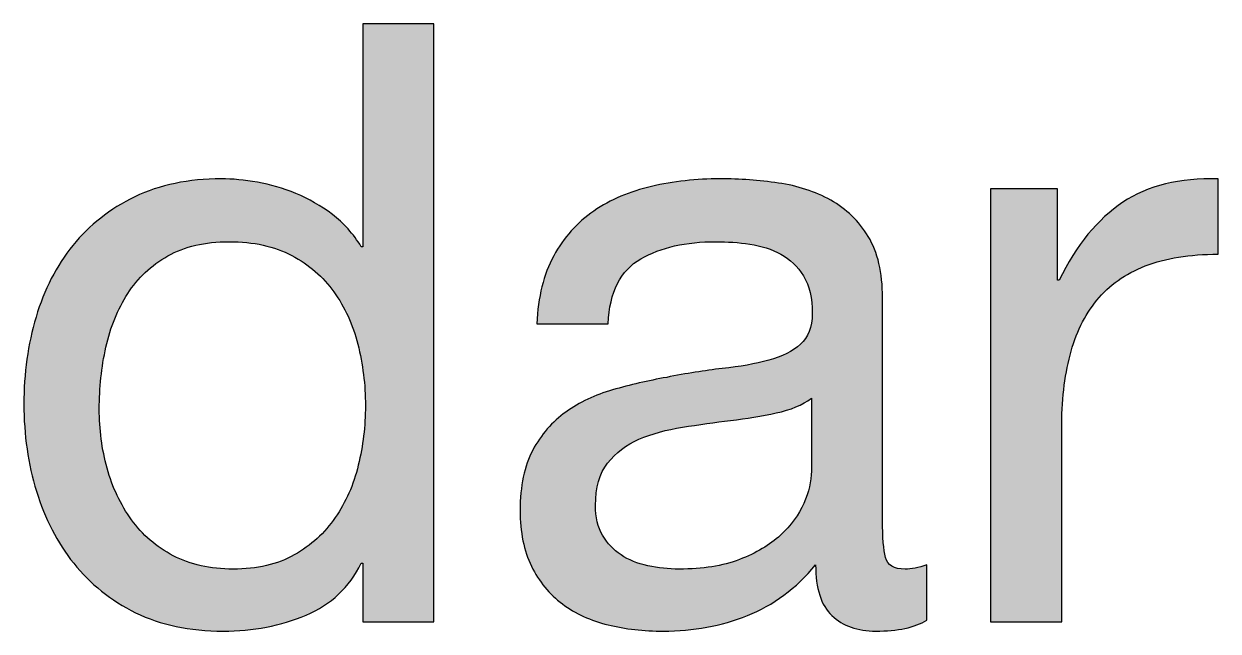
# Paper-space layout 'A1mask' of a CAD drawing. Extents: x 20 to 830, y 20 to 585.
# Drawn here: x 664.41 to 670.29, y 84.5 to 87.48 of the extents above; entities that cross this region are included whole.
import ezdxf
from ezdxf.enums import TextEntityAlignment as Align

# ---------------------------------------------------------------- set-up
doc = ezdxf.new("R2010")
doc.units = 0
doc.layers.get('0').update_dxf_attribs({"linetype": 'CONTINUOUS'})
doc.layers.get('Defpoints').update_dxf_attribs({"linetype": 'CONTINUOUS'})
doc.layers.add('JPP_Mask', color=7, linetype='CONTINUOUS')
doc.styles.add('JPP', font='arial.ttf')

# ---------------------------------------------------------------- blocks, each defined once
blk = doc.blocks.new('A1mask')
at = {"true_color": 0x004a91}
h = blk.add_hatch(color=154, dxfattribs=at)
edge = h.paths.add_edge_path()
edge.add_spline(control_points=[(651.4279, 71.2864), (651.4279, 71.7389), (651.4279, 72.1554), (651.4279, 72.3565)], knot_values=[19.124987, 19.124987, 19.124987, 19.124987, 19.437481, 19.437481, 19.437481, 19.437481], degree=3, periodic=0)
edge.add_spline(control_points=[(651.4279, 72.3565), (651.4279, 72.3816), (651.4279, 72.4034), (651.4279, 72.4214)], knot_values=[19.085926, 19.085926, 19.085926, 19.085926, 19.124987, 19.124987, 19.124987, 19.124987], degree=3, periodic=0)
edge.add_spline(control_points=[(651.4279, 72.4214), (651.4279, 72.4395), (651.4279, 72.4538), (651.4279, 72.4641)], knot_values=[19.046864, 19.046864, 19.046864, 19.046864, 19.085926, 19.085926, 19.085926, 19.085926], degree=3, periodic=0)
edge.add_spline(control_points=[(651.4279, 72.4828), (651.4279, 72.4828), (651.4279, 72.4828), (651.4279, 72.4828), (651.4279, 72.4828), (651.4279, 72.4828), (651.4279, 72.4828)], knot_values=[18.999258, 18.999258, 18.999258, 18.999258, 18.999583, 18.999583, 18.999583, 19.000326, 19.000326, 19.000326, 19.000326], degree=3, periodic=0)
edge.add_spline(control_points=[(651.4269, 72.4828), (651.4252, 72.4828), (651.4216, 72.4828), (651.4162, 72.4828)], knot_values=[18.890617, 18.890617, 18.890617, 18.890617, 18.968741, 18.968741, 18.968741, 18.968741], degree=3, periodic=0)
edge.add_spline(control_points=[(651.4162, 72.4828), (651.4109, 72.4828), (651.4039, 72.4828), (651.3956, 72.4828)], knot_values=[18.812494, 18.812494, 18.812494, 18.812494, 18.890617, 18.890617, 18.890617, 18.890617], degree=3, periodic=0)
edge.add_spline(control_points=[(651.3956, 72.4828), (651.3789, 72.4828), (651.3569, 72.4828), (651.3322, 72.4828)], knot_values=[18.656247, 18.656247, 18.656247, 18.656247, 18.812494, 18.812494, 18.812494, 18.812494], degree=3, periodic=0)
edge.add_spline(control_points=[(651.3322, 72.4828), (651.3075, 72.4828), (651.2801, 72.4828), (651.2528, 72.4828)], knot_values=[18.5, 18.5, 18.5, 18.5, 18.656247, 18.656247, 18.656247, 18.656247], degree=3, periodic=0)
edge.add_spline(control_points=[(651.2528, 72.4828), (651.2254, 72.4828), (651.198, 72.4828), (651.1733, 72.4828)], knot_values=[18.343753, 18.343753, 18.343753, 18.343753, 18.5, 18.5, 18.5, 18.5], degree=3, periodic=0)
edge.add_spline(control_points=[(651.1733, 72.4828), (651.1486, 72.4828), (651.1266, 72.4828), (651.1099, 72.4828)], knot_values=[18.187506, 18.187506, 18.187506, 18.187506, 18.343753, 18.343753, 18.343753, 18.343753], degree=3, periodic=0)
edge.add_spline(control_points=[(651.1099, 72.4828), (651.1016, 72.4828), (651.0946, 72.4828), (651.0893, 72.4828)], knot_values=[18.109383, 18.109383, 18.109383, 18.109383, 18.187506, 18.187506, 18.187506, 18.187506], degree=3, periodic=0)
edge.add_spline(control_points=[(651.0893, 72.4828), (651.0839, 72.4828), (651.0803, 72.4828), (651.0786, 72.4828)], knot_values=[18.031259, 18.031259, 18.031259, 18.031259, 18.109383, 18.109383, 18.109383, 18.109383], degree=3, periodic=0)
edge.add_spline(control_points=[(651.0776, 72.4828), (651.0776, 72.4828), (651.0776, 72.4828), (651.0776, 72.4828), (651.0776, 72.4828), (651.0776, 72.4828), (651.0776, 72.4828)], knot_values=[17.999522, 17.999522, 17.999522, 17.999522, 18.000874, 18.000874, 18.000874, 18.001353, 18.001353, 18.001353, 18.001353], degree=3, periodic=0)
edge.add_spline(control_points=[(651.0776, 72.4758), (651.0776, 72.472), (651.0776, 72.4667), (651.0776, 72.46)], knot_values=[17.914074, 17.914074, 17.914074, 17.914074, 17.953136, 17.953136, 17.953136, 17.953136], degree=3, periodic=0)
edge.add_spline(control_points=[(651.0776, 72.46), (651.0776, 72.4532), (651.0776, 72.4451), (651.0776, 72.4358)], knot_values=[17.875012, 17.875012, 17.875012, 17.875012, 17.914074, 17.914074, 17.914074, 17.914074], degree=3, periodic=0)
edge.add_spline(control_points=[(651.0776, 72.4358), (651.0776, 72.3609), (651.0776, 72.2057), (651.0776, 72.0372)], knot_values=[17.562519, 17.562519, 17.562519, 17.562519, 17.875012, 17.875012, 17.875012, 17.875012], degree=3, periodic=0)
edge.add_spline(control_points=[(651.0776, 72.0372), (651.0776, 71.8686), (651.0776, 71.6867), (651.0776, 71.5583)], knot_values=[17.250025, 17.250025, 17.250025, 17.250025, 17.562519, 17.562519, 17.562519, 17.562519], degree=3, periodic=0)
edge.add_spline(control_points=[(651.0776, 71.5583), (651.0776, 71.5262), (651.0776, 71.4974), (651.0776, 71.473)], knot_values=[17.171902, 17.171902, 17.171902, 17.171902, 17.250025, 17.250025, 17.250025, 17.250025], degree=3, periodic=0)
edge.add_spline(control_points=[(651.0776, 71.473), (651.0776, 71.4487), (651.0776, 71.4287), (651.0776, 71.4141)], knot_values=[17.093778, 17.093778, 17.093778, 17.093778, 17.171902, 17.171902, 17.171902, 17.171902], degree=3, periodic=0)
edge.add_spline(control_points=[(651.0776, 71.4141), (651.0776, 71.4068), (651.0776, 71.4009), (651.0776, 71.3965)], knot_values=[17.054716, 17.054716, 17.054716, 17.054716, 17.093778, 17.093778, 17.093778, 17.093778], degree=3, periodic=0)
edge.add_spline(control_points=[(651.0776, 71.3965), (651.0776, 71.3921), (651.0776, 71.3891), (651.0776, 71.3878)], knot_values=[17.015655, 17.015655, 17.015655, 17.015655, 17.054716, 17.054716, 17.054716, 17.054716], degree=3, periodic=0)
edge.add_spline(control_points=[(651.0776, 71.3878), (651.0776, 71.3876), (651.0776, 71.3875), (651.0776, 71.3874)], knot_values=[17.010772, 17.010772, 17.010772, 17.010772, 17.015655, 17.015655, 17.015655, 17.015655], degree=3, periodic=0)
edge.add_spline(control_points=[(651.0776, 71.3874), (651.0776, 71.3873), (651.0776, 71.3872), (651.0776, 71.3871)], knot_values=[17.005889, 17.005889, 17.005889, 17.005889, 17.010772, 17.010772, 17.010772, 17.010772], degree=3, periodic=0)
edge.add_spline(control_points=[(651.0776, 71.3871), (651.0776, 71.3871), (651.0776, 71.3871), (651.0776, 71.3871)], knot_values=[17.003448, 17.003448, 17.003448, 17.003448, 17.005889, 17.005889, 17.005889, 17.005889], degree=3, periodic=0)
edge.add_spline(control_points=[(651.0776, 71.3871), (651.0776, 71.387), (651.0776, 71.387), (651.0776, 71.387)], knot_values=[17.001007, 17.001007, 17.001007, 17.001007, 17.003448, 17.003448, 17.003448, 17.003448], degree=3, periodic=0)
edge.add_spline(control_points=[(651.0776, 71.387), (651.0776, 71.387), (651.0776, 71.387), (651.0776, 71.387)], knot_values=[17.000701, 17.000701, 17.000701, 17.000701, 17.001007, 17.001007, 17.001007, 17.001007], degree=3, periodic=0)
edge.add_spline(control_points=[(651.0776, 71.387), (651.0776, 71.387), (651.0776, 71.387), (651.0776, 71.387), (651.0776, 71.387), (651.0776, 71.387), (651.0776, 71.387)], knot_values=[16.996124, 16.996124, 16.996124, 16.996124, 16.996825, 16.996825, 16.996825, 17.000701, 17.000701, 17.000701, 17.000701], degree=3, periodic=0)
edge.add_spline(control_points=[(651.0714, 71.387), (651.0704, 71.387), (651.0696, 71.387), (651.0696, 71.387), (651.0312, 71.4502), (650.9839, 71.503), (650.9276, 71.5456), (650.8712, 71.5882), (650.8116, 71.6225), (650.7482, 71.6485)], knot_values=[14, 14, 14, 14, 14.312544, 14.312544, 14.312544, 15.312544, 15.312544, 15.312544, 16.312544, 16.312544, 16.312544, 16.312544], degree=3, periodic=0)
edge.add_spline(control_points=[(650.7482, 71.6485), (650.6852, 71.6746), (650.6218, 71.6933), (650.5588, 71.7042)], knot_values=[13, 13, 13, 13, 14, 14, 14, 14], degree=3, periodic=0)
edge.add_spline(control_points=[(650.5588, 71.7042), (650.4954, 71.7151), (650.4362, 71.7207), (650.3813, 71.7207)], knot_values=[12, 12, 12, 12, 13, 13, 13, 13], degree=3, periodic=0)
edge.add_spline(control_points=[(650.3813, 71.7207), (650.2194, 71.7207), (650.0774, 71.6911), (649.9553, 71.6322)], knot_values=[11, 11, 11, 11, 12, 12, 12, 12], degree=3, periodic=0)
edge.add_spline(control_points=[(649.9553, 71.6322), (649.8327, 71.573), (649.7314, 71.4933), (649.6504, 71.3932)], knot_values=[10, 10, 10, 10, 11, 11, 11, 11], degree=3, periodic=0)
edge.add_spline(control_points=[(649.6504, 71.3932), (649.569, 71.2928), (649.5089, 71.1754), (649.4691, 71.041)], knot_values=[9, 9, 9, 9, 10, 10, 10, 10], degree=3, periodic=0)
edge.add_spline(control_points=[(649.4691, 71.041), (649.4289, 70.9063), (649.409, 70.7634), (649.409, 70.6124), (649.409, 70.4614), (649.4299, 70.3184), (649.471, 70.184)], knot_values=[7, 7, 7, 7, 8, 8, 8, 9, 9, 9, 9], degree=3, periodic=0)
edge.add_spline(control_points=[(649.471, 70.184), (649.5122, 70.0493), (649.5733, 69.9312), (649.6542, 69.8297)], knot_values=[6, 6, 6, 6, 7, 7, 7, 7], degree=3, periodic=0)
edge.add_spline(control_points=[(649.6542, 69.8297), (649.7352, 69.7279), (649.8369, 69.6469), (649.9591, 69.5864)], knot_values=[5, 5, 5, 5, 6, 6, 6, 6], degree=3, periodic=0)
edge.add_spline(control_points=[(649.9591, 69.5864), (650.0812, 69.526), (650.2251, 69.4959), (650.3898, 69.4959)], knot_values=[4, 4, 4, 4, 5, 5, 5, 5], degree=3, periodic=0)
edge.add_spline(control_points=[(650.3898, 69.4959), (650.538, 69.4959), (650.6738, 69.522), (650.7979, 69.5741)], knot_values=[3, 3, 3, 3, 4, 4, 4, 4], degree=3, periodic=0)
edge.add_spline(control_points=[(650.7979, 69.5741), (650.9214, 69.6264), (651.0118, 69.7113), (651.0696, 69.8297)], knot_values=[2, 2, 2, 2, 3, 3, 3, 3], degree=3, periodic=0)
edge.add_spline(control_points=[(651.0696, 69.8297), (651.0696, 69.8297), (651.0776, 69.8297), (651.0776, 69.8297)], knot_values=[1.00001, 1.00001, 1.00001, 1.00001, 2, 2, 2, 2], degree=3, periodic=0)
edge.add_spline(control_points=[(651.0776, 69.8297), (651.0776, 69.8297), (651.0776, 69.7575), (651.0776, 69.6854)], knot_values=[0.5, 0.5, 0.5, 0.5, 1, 1, 1, 1], degree=3, periodic=0)
edge.add_spline(control_points=[(651.0776, 69.6854), (651.0776, 69.6133), (651.0776, 69.5412), (651.0776, 69.5412), (651.0776, 69.5412), (651.1118, 69.5412), (651.1589, 69.5412)], knot_values=[20.687456, 20.687456, 20.687456, 20.687456, 21.187456, 21.187456, 21.187456, 21.5, 21.5, 21.5, 21.5], degree=3, periodic=0)
edge.add_spline(control_points=[(651.1589, 69.5412), (651.2059, 69.5412), (651.2658, 69.5412), (651.3171, 69.5412)], knot_values=[20.374962, 20.374962, 20.374962, 20.374962, 20.687456, 20.687456, 20.687456, 20.687456], degree=3, periodic=0)
edge.add_spline(control_points=[(651.3171, 69.5412), (651.3427, 69.5412), (651.3663, 69.5412), (651.385, 69.5412)], knot_values=[20.218716, 20.218716, 20.218716, 20.218716, 20.374962, 20.374962, 20.374962, 20.374962], degree=3, periodic=0)
edge.add_spline(control_points=[(651.385, 69.5412), (651.4037, 69.5412), (651.4176, 69.5412), (651.424, 69.5412)], knot_values=[20.062469, 20.062469, 20.062469, 20.062469, 20.218716, 20.218716, 20.218716, 20.218716], degree=3, periodic=0)
edge.add_spline(control_points=[(651.4279, 69.5412), (651.4279, 69.5412), (651.4279, 69.5412), (651.4279, 69.5412), (651.4279, 69.5412), (651.4279, 69.5412), (651.4279, 69.5412)], knot_values=[19.999756, 19.999756, 19.999756, 19.999756, 20.000581, 20.000581, 20.000581, 20.000824, 20.000824, 20.000824, 20.000824], degree=3, periodic=0)
edge.add_spline(control_points=[(651.4279, 69.5433), (651.4279, 69.5468), (651.4279, 69.5547), (651.4279, 69.5666)], knot_values=[19.945284, 19.945284, 19.945284, 19.945284, 19.984345, 19.984345, 19.984345, 19.984345], degree=3, periodic=0)
edge.add_spline(control_points=[(651.4279, 69.5666), (651.4279, 69.5785), (651.4279, 69.5944), (651.4279, 69.6139)], knot_values=[19.906222, 19.906222, 19.906222, 19.906222, 19.945284, 19.945284, 19.945284, 19.945284], degree=3, periodic=0)
edge.add_spline(control_points=[(651.4279, 69.6139), (651.4279, 69.653), (651.4279, 69.7066), (651.4279, 69.772)], knot_values=[19.828098, 19.828098, 19.828098, 19.828098, 19.906222, 19.906222, 19.906222, 19.906222], degree=3, periodic=0)
edge.add_spline(control_points=[(651.4279, 69.772), (651.4279, 69.8375), (651.4279, 69.9147), (651.4279, 70.0009)], knot_values=[19.749975, 19.749975, 19.749975, 19.749975, 19.828098, 19.828098, 19.828098, 19.828098], degree=3, periodic=0)
edge.add_spline(control_points=[(651.4279, 70.0009), (651.4279, 70.3456), (651.4279, 70.834), (651.4279, 71.2864)], knot_values=[19.437481, 19.437481, 19.437481, 19.437481, 19.749975, 19.749975, 19.749975, 19.749975], degree=3, periodic=0)
edge = h.paths.add_edge_path(flags=16)
edge.add_spline(control_points=[(650.9356, 71.1645), (650.9891, 71.0902), (651.0284, 71.0045), (651.053, 70.907), (651.0776, 70.8095), (651.0904, 70.7085), (651.0904, 70.6041)], knot_values=[7, 7, 7, 7, 8, 8, 8, 9, 9, 9, 9], degree=3, periodic=0)
edge.add_spline(control_points=[(651.0904, 70.6041), (651.0904, 70.5051), (651.0786, 70.4076), (651.0554, 70.3115)], knot_values=[6, 6, 6, 6, 7, 7, 7, 7], degree=3, periodic=0)
edge.add_spline(control_points=[(651.0554, 70.3115), (651.0317, 70.2155), (650.9938, 70.1295), (650.9418, 70.054), (650.8897, 69.9785), (650.8225, 69.9175), (650.7401, 69.8708)], knot_values=[4, 4, 4, 4, 5, 5, 5, 6, 6, 6, 6], degree=3, periodic=0)
edge.add_spline(control_points=[(650.7401, 69.8708), (650.6577, 69.824), (650.5574, 69.8008), (650.4391, 69.8008)], knot_values=[3, 3, 3, 3, 4, 4, 4, 4], degree=3, periodic=0)
edge.add_spline(control_points=[(650.4391, 69.8008), (650.3264, 69.8008), (650.2284, 69.8226), (650.1446, 69.8666), (650.0608, 69.9106), (649.9922, 69.9695), (649.9387, 70.0439)], knot_values=[1, 1, 1, 1, 2, 2, 2, 3, 3, 3, 3], degree=3, periodic=0)
edge.add_spline(control_points=[(649.9387, 70.0439), (649.8852, 70.1179), (649.845, 70.2024), (649.819, 70.2971)], knot_values=[0, 0, 0, 0, 1, 1, 1, 1], degree=3, periodic=0)
edge.add_spline(control_points=[(649.819, 70.2971), (649.7929, 70.392), (649.7801, 70.4888), (649.7801, 70.5877)], knot_values=[15, 15, 15, 15, 16, 16, 16, 16], degree=3, periodic=0)
edge.add_spline(control_points=[(649.7801, 70.5877), (649.7801, 70.6921), (649.791, 70.7937), (649.8128, 70.8926)], knot_values=[14, 14, 14, 14, 15, 15, 15, 15], degree=3, periodic=0)
edge.add_spline(control_points=[(649.8128, 70.8926), (649.8351, 70.9915), (649.8706, 71.0793), (649.9203, 71.1563)], knot_values=[13, 13, 13, 13, 14, 14, 14, 14], degree=3, periodic=0)
edge.add_spline(control_points=[(649.9203, 71.1563), (649.9695, 71.2332), (650.0353, 71.2949), (650.1176, 71.3416)], knot_values=[12, 12, 12, 12, 13, 13, 13, 13], degree=3, periodic=0)
edge.add_spline(control_points=[(650.1176, 71.3416), (650.2005, 71.3882), (650.3004, 71.4116), (650.4187, 71.4116)], knot_values=[11, 11, 11, 11, 12, 12, 12, 12], degree=3, periodic=0)
edge.add_spline(control_points=[(650.4187, 71.4116), (650.5394, 71.4116), (650.6426, 71.3889), (650.7278, 71.3437)], knot_values=[10, 10, 10, 10, 11, 11, 11, 11], degree=3, periodic=0)
edge.add_spline(control_points=[(650.7278, 71.3437), (650.8125, 71.2985), (650.8821, 71.2386), (650.9356, 71.1645)], knot_values=[9, 9, 9, 9, 10, 10, 10, 10], degree=3, periodic=0)
h = blk.add_hatch(color=154, dxfattribs=at)
edge = h.paths.add_edge_path()
edge.add_spline(control_points=[(654.5592, 70.8533), (654.5866, 70.9591), (654.6306, 71.049), (654.6908, 71.1234)], knot_values=[7, 7, 7, 7, 8, 8, 8, 8], degree=3, periodic=0)
edge.add_spline(control_points=[(654.6908, 71.1234), (654.7514, 71.1974), (654.8309, 71.2538), (654.9298, 71.2921)], knot_values=[6, 6, 6, 6, 7, 7, 7, 7], degree=3, periodic=0)
edge.add_spline(control_points=[(654.9298, 71.2921), (655.0287, 71.3307), (655.148, 71.3499), (655.2881, 71.3499)], knot_values=[5, 5, 5, 5, 6, 6, 6, 6], degree=3, periodic=0)
edge.add_spline(control_points=[(655.2881, 71.3499), (655.2881, 71.3499), (655.2881, 71.7207), (655.2881, 71.7207), (655.0988, 71.7262), (654.9421, 71.6878), (654.8186, 71.6052)], knot_values=[3, 3, 3, 3, 4, 4, 4, 5, 5, 5, 5], degree=3, periodic=0)
edge.add_spline(control_points=[(654.8186, 71.6052), (654.695, 71.5229), (654.5904, 71.3953), (654.5057, 71.222)], knot_values=[2, 2, 2, 2, 3, 3, 3, 3], degree=3, periodic=0)
edge.add_spline(control_points=[(654.5057, 71.222), (654.5057, 71.222), (654.4972, 71.222), (654.4972, 71.222)], knot_values=[1.00001, 1.00001, 1.00001, 1.00001, 2, 2, 2, 2], degree=3, periodic=0)
edge.add_spline(control_points=[(654.4972, 71.222), (654.4972, 71.222), (654.4972, 71.3344), (654.4972, 71.4467)], knot_values=[0.5, 0.5, 0.5, 0.5, 1, 1, 1, 1], degree=3, periodic=0)
edge.add_spline(control_points=[(654.4972, 71.4467), (654.4972, 71.559), (654.4972, 71.6713), (654.4972, 71.6713), (654.4972, 71.6713), (654.4766, 71.6713), (654.4457, 71.6713)], knot_values=[12.749965, 12.749965, 12.749965, 12.749965, 13.249965, 13.249965, 13.249965, 13.5, 13.5, 13.5, 13.5], degree=3, periodic=0)
edge.add_spline(control_points=[(654.4457, 71.6713), (654.4148, 71.6713), (654.3736, 71.6713), (654.3324, 71.6713)], knot_values=[12.49997, 12.49997, 12.49997, 12.49997, 12.749965, 12.749965, 12.749965, 12.749965], degree=3, periodic=0)
edge.add_spline(control_points=[(654.3324, 71.6713), (654.3118, 71.6713), (654.2912, 71.6713), (654.2719, 71.6713)], knot_values=[12.374973, 12.374973, 12.374973, 12.374973, 12.49997, 12.49997, 12.49997, 12.49997], degree=3, periodic=0)
edge.add_spline(control_points=[(654.2719, 71.6713), (654.2526, 71.6713), (654.2346, 71.6713), (654.2192, 71.6713)], knot_values=[12.249975, 12.249975, 12.249975, 12.249975, 12.374973, 12.374973, 12.374973, 12.374973], degree=3, periodic=0)
edge.add_spline(control_points=[(654.2192, 71.6713), (654.2114, 71.6713), (654.2044, 71.6713), (654.1981, 71.6713)], knot_values=[12.187476, 12.187476, 12.187476, 12.187476, 12.249975, 12.249975, 12.249975, 12.249975], degree=3, periodic=0)
edge.add_spline(control_points=[(654.1981, 71.6713), (654.1918, 71.6713), (654.1864, 71.6713), (654.1819, 71.6713)], knot_values=[12.124977, 12.124977, 12.124977, 12.124977, 12.187476, 12.187476, 12.187476, 12.187476], degree=3, periodic=0)
edge.add_spline(control_points=[(654.1819, 71.6713), (654.1796, 71.6713), (654.1776, 71.6713), (654.1758, 71.6713)], knot_values=[12.093728, 12.093728, 12.093728, 12.093728, 12.124977, 12.124977, 12.124977, 12.124977], degree=3, periodic=0)
edge.add_spline(control_points=[(654.1677, 71.6713), (654.1677, 71.6713), (654.1677, 71.6713), (654.1677, 71.6713), (654.1677, 71.6713), (654.1677, 71.6713), (654.1677, 71.6713)], knot_values=[11.99998, 11.99998, 11.99998, 11.99998, 12.001425, 12.001425, 12.001425, 12.001445, 12.001445, 12.001445, 12.001445], degree=3, periodic=0)
edge.add_spline(control_points=[(654.1677, 71.6713), (654.1677, 71.6712), (654.1677, 71.1387), (654.1677, 70.6062)], knot_values=[11.49999, 11.49999, 11.49999, 11.49999, 11.99998, 11.99998, 11.99998, 11.99998], degree=3, periodic=0)
edge.add_spline(control_points=[(654.1677, 70.6062), (654.1677, 70.0737), (654.1677, 69.5412), (654.1677, 69.5412), (654.1677, 69.5412), (654.1677, 69.5412), (654.1677, 69.5412)], knot_values=[10.999023, 10.999023, 10.999023, 10.999023, 11.499013, 11.499013, 11.499013, 11.49999, 11.49999, 11.49999, 11.49999], degree=3, periodic=0)
edge.add_spline(control_points=[(654.1764, 69.5412), (654.1782, 69.5412), (654.1804, 69.5412), (654.1828, 69.5412)], knot_values=[10.875003, 10.875003, 10.875003, 10.875003, 10.906252, 10.906252, 10.906252, 10.906252], degree=3, periodic=0)
edge.add_spline(control_points=[(654.1828, 69.5412), (654.1875, 69.5412), (654.1934, 69.5412), (654.2, 69.5412)], knot_values=[10.812504, 10.812504, 10.812504, 10.812504, 10.875003, 10.875003, 10.875003, 10.875003], degree=3, periodic=0)
edge.add_spline(control_points=[(654.2, 69.5412), (654.2067, 69.5412), (654.2142, 69.5412), (654.2224, 69.5412)], knot_values=[10.750005, 10.750005, 10.750005, 10.750005, 10.812504, 10.812504, 10.812504, 10.812504], degree=3, periodic=0)
edge.add_spline(control_points=[(654.2224, 69.5412), (654.2389, 69.5412), (654.258, 69.5412), (654.2785, 69.5412)], knot_values=[10.625008, 10.625008, 10.625008, 10.625008, 10.750005, 10.750005, 10.750005, 10.750005], degree=3, periodic=0)
edge.add_spline(control_points=[(654.2785, 69.5412), (654.2991, 69.5412), (654.3209, 69.5412), (654.3428, 69.5412)], knot_values=[10.50001, 10.50001, 10.50001, 10.50001, 10.625008, 10.625008, 10.625008, 10.625008], degree=3, periodic=0)
edge.add_spline(control_points=[(654.3428, 69.5412), (654.3866, 69.5412), (654.4304, 69.5412), (654.4632, 69.5412)], knot_values=[10.250015, 10.250015, 10.250015, 10.250015, 10.50001, 10.50001, 10.50001, 10.50001], degree=3, periodic=0)
edge.add_spline(control_points=[(654.4632, 69.5412), (654.4961, 69.5412), (654.518, 69.5412), (654.518, 69.5412), (654.518, 69.5412), (654.518, 69.5412), (654.518, 69.5412)], knot_values=[9.999532, 9.999532, 9.999532, 9.999532, 10.249547, 10.249547, 10.249547, 10.250015, 10.250015, 10.250015, 10.250015], degree=3, periodic=0)
edge.add_spline(control_points=[(654.518, 69.5472), (654.518, 69.5485), (654.518, 69.5501), (654.518, 69.5518)], knot_values=[9.937521, 9.937521, 9.937521, 9.937521, 9.953146, 9.953146, 9.953146, 9.953146], degree=3, periodic=0)
edge.add_spline(control_points=[(654.518, 69.5518), (654.518, 69.5553), (654.518, 69.5595), (654.518, 69.5646)], knot_values=[9.906272, 9.906272, 9.906272, 9.906272, 9.937521, 9.937521, 9.937521, 9.937521], degree=3, periodic=0)
edge.add_spline(control_points=[(654.518, 69.5646), (654.518, 69.5696), (654.518, 69.5754), (654.518, 69.5819)], knot_values=[9.875022, 9.875022, 9.875022, 9.875022, 9.906272, 9.906272, 9.906272, 9.906272], degree=3, periodic=0)
edge.add_spline(control_points=[(654.518, 69.5819), (654.518, 69.5948), (654.518, 69.6105), (654.518, 69.6286)], knot_values=[9.812524, 9.812524, 9.812524, 9.812524, 9.875022, 9.875022, 9.875022, 9.875022], degree=3, periodic=0)
edge.add_spline(control_points=[(654.518, 69.6286), (654.518, 69.6466), (654.518, 69.667), (654.518, 69.6892)], knot_values=[9.750025, 9.750025, 9.750025, 9.750025, 9.812524, 9.812524, 9.812524, 9.812524], degree=3, periodic=0)
edge.add_spline(control_points=[(654.518, 69.6892), (654.518, 69.7336), (654.518, 69.7854), (654.518, 69.841)], knot_values=[9.625027, 9.625027, 9.625027, 9.625027, 9.750025, 9.750025, 9.750025, 9.750025], degree=3, periodic=0)
edge.add_spline(control_points=[(654.518, 69.841), (654.518, 69.8965), (654.518, 69.9557), (654.518, 70.0149)], knot_values=[9.50003, 9.50003, 9.50003, 9.50003, 9.625027, 9.625027, 9.625027, 9.625027], degree=3, periodic=0)
edge.add_spline(control_points=[(654.518, 70.0149), (654.518, 70.1334), (654.518, 70.2519), (654.518, 70.3407)], knot_values=[9.250035, 9.250035, 9.250035, 9.250035, 9.50003, 9.50003, 9.50003, 9.50003], degree=3, periodic=0)
edge.add_spline(control_points=[(654.518, 70.3407), (654.518, 70.4296), (654.518, 70.4888), (654.518, 70.4888), (654.518, 70.6261), (654.5317, 70.7477), (654.5592, 70.8533)], knot_values=[8, 8, 8, 8, 8.250035, 8.250035, 8.250035, 9.250035, 9.250035, 9.250035, 9.250035], degree=3, periodic=0)
h = blk.add_hatch(color=154, dxfattribs=at)
edge = h.paths.add_edge_path()
edge.add_spline(control_points=[(653.6361, 70.0396), (653.6361, 70.0396), (653.6361, 71.1357), (653.6361, 71.1357), (653.6361, 71.2592), (653.6129, 71.3596), (653.5661, 71.4365)], knot_values=[30, 30, 30, 30, 31, 31, 31, 32, 32, 32, 32], degree=3, periodic=0)
edge.add_spline(control_points=[(653.5661, 71.4365), (653.5192, 71.5132), (653.4577, 71.573), (653.381, 71.6156)], knot_values=[29, 29, 29, 29, 30, 30, 30, 30], degree=3, periodic=0)
edge.add_spline(control_points=[(653.381, 71.6156), (653.3038, 71.6582), (653.2181, 71.6864), (653.1235, 71.7001)], knot_values=[28, 28, 28, 28, 29, 29, 29, 29], degree=3, periodic=0)
edge.add_spline(control_points=[(653.1235, 71.7001), (653.0283, 71.7139), (652.9332, 71.7207), (652.8371, 71.7207)], knot_values=[27, 27, 27, 27, 28, 28, 28, 28], degree=3, periodic=0)
edge.add_spline(control_points=[(652.8371, 71.7207), (652.7188, 71.7207), (652.6061, 71.7084), (652.4991, 71.6836)], knot_values=[26, 26, 26, 26, 27, 27, 27, 27], degree=3, periodic=0)
edge.add_spline(control_points=[(652.4991, 71.6836), (652.3921, 71.659), (652.297, 71.6182), (652.2146, 71.5622)], knot_values=[25, 25, 25, 25, 26, 26, 26, 26], degree=3, periodic=0)
edge.add_spline(control_points=[(652.2146, 71.5622), (652.1323, 71.5058), (652.0665, 71.4322), (652.0172, 71.3416)], knot_values=[24, 24, 24, 24, 25, 25, 25, 25], degree=3, periodic=0)
edge.add_spline(control_points=[(652.0172, 71.3416), (651.9675, 71.2509), (651.9401, 71.1397), (651.9344, 71.0079)], knot_values=[23, 23, 23, 23, 24, 24, 24, 24], degree=3, periodic=0)
edge.add_spline(control_points=[(651.9344, 71.0079), (651.9344, 71.0079), (652.2847, 71.0079), (652.2847, 71.0079), (652.2932, 71.1645), (652.3467, 71.2708), (652.4456, 71.3271), (652.5446, 71.3835), (652.6681, 71.4116), (652.8163, 71.4116)], knot_values=[20, 20, 20, 20, 21, 21, 21, 22, 22, 22, 23, 23, 23, 23], degree=3, periodic=0)
edge.add_spline(control_points=[(652.8163, 71.4116), (652.8712, 71.4116), (652.927, 71.4076), (652.9834, 71.3993)], knot_values=[19, 19, 19, 19, 20, 20, 20, 20], degree=3, periodic=0)
edge.add_spline(control_points=[(652.9834, 71.3993), (653.0392, 71.391), (653.0903, 71.3747), (653.1358, 71.3499)], knot_values=[18, 18, 18, 18, 19, 19, 19, 19], degree=3, periodic=0)
edge.add_spline(control_points=[(653.1358, 71.3499), (653.1807, 71.3252), (653.2181, 71.2895), (653.247, 71.2429)], knot_values=[17, 17, 17, 17, 18, 18, 18, 18], degree=3, periodic=0)
edge.add_spline(control_points=[(653.247, 71.2429), (653.2759, 71.196), (653.2901, 71.1342), (653.2901, 71.0573)], knot_values=[16, 16, 16, 16, 17, 17, 17, 17], degree=3, periodic=0)
edge.add_spline(control_points=[(653.2901, 71.0573), (653.2901, 70.9915), (653.2707, 70.9413), (653.2323, 70.907), (653.194, 70.8727), (653.1419, 70.8464), (653.0757, 70.8287)], knot_values=[14, 14, 14, 14, 15, 15, 15, 16, 16, 16, 16], degree=3, periodic=0)
edge.add_spline(control_points=[(653.0757, 70.8287), (653.0099, 70.8107), (652.9337, 70.797), (652.847, 70.7875)], knot_values=[13, 13, 13, 13, 14, 14, 14, 14], degree=3, periodic=0)
edge.add_spline(control_points=[(652.847, 70.7875), (652.7609, 70.7778), (652.6695, 70.7634), (652.5734, 70.7442)], knot_values=[12, 12, 12, 12, 13, 13, 13, 13], degree=3, periodic=0)
edge.add_spline(control_points=[(652.5734, 70.7442), (652.4825, 70.7279), (652.394, 70.707), (652.3074, 70.6824), (652.2208, 70.6578), (652.1441, 70.6214), (652.0769, 70.5733)], knot_values=[10, 10, 10, 10, 11, 11, 11, 12, 12, 12, 12], degree=3, periodic=0)
edge.add_spline(control_points=[(652.0769, 70.5733), (652.0092, 70.5253), (651.9552, 70.4625), (651.914, 70.3859)], knot_values=[9, 9, 9, 9, 10, 10, 10, 10], degree=3, periodic=0)
edge.add_spline(control_points=[(651.914, 70.3859), (651.8729, 70.3089), (651.852, 70.21), (651.852, 70.0891)], knot_values=[8, 8, 8, 8, 9, 9, 9, 9], degree=3, periodic=0)
edge.add_spline(control_points=[(651.852, 70.0891), (651.852, 69.9821), (651.871, 69.8907), (651.9079, 69.8152)], knot_values=[7, 7, 7, 7, 8, 8, 8, 8], degree=3, periodic=0)
edge.add_spline(control_points=[(651.9079, 69.8152), (651.9448, 69.7395), (651.9955, 69.6777), (652.0603, 69.6297)], knot_values=[6, 6, 6, 6, 7, 7, 7, 7], degree=3, periodic=0)
edge.add_spline(control_points=[(652.0603, 69.6297), (652.1247, 69.5816), (652.1995, 69.5473), (652.2847, 69.5267), (652.3699, 69.5061), (652.4608, 69.4959), (652.5569, 69.4959)], knot_values=[4, 4, 4, 4, 5, 5, 5, 6, 6, 6, 6], degree=3, periodic=0)
edge.add_spline(control_points=[(652.5569, 69.4959), (652.705, 69.4959), (652.8432, 69.5213), (652.9706, 69.5722)], knot_values=[3, 3, 3, 3, 4, 4, 4, 4], degree=3, periodic=0)
edge.add_spline(control_points=[(652.9706, 69.5722), (653.0984, 69.6228), (653.2106, 69.7059), (653.3067, 69.8214)], knot_values=[2, 2, 2, 2, 3, 3, 3, 3], degree=3, periodic=0)
edge.add_spline(control_points=[(653.3067, 69.8214), (653.3067, 69.7059), (653.3332, 69.6228), (653.3871, 69.5722)], knot_values=[1, 1, 1, 1, 2, 2, 2, 2], degree=3, periodic=0)
edge.add_spline(control_points=[(653.3871, 69.5722), (653.4406, 69.5213), (653.5126, 69.4959), (653.6035, 69.4959)], knot_values=[0, 0, 0, 0, 1, 1, 1, 1], degree=3, periodic=0)
edge.add_spline(control_points=[(653.6035, 69.4959), (653.7104, 69.4959), (653.7942, 69.5137), (653.8543, 69.5494)], knot_values=[36, 36, 36, 36, 37, 37, 37, 37], degree=3, periodic=0)
edge.add_spline(control_points=[(653.8543, 69.5494), (653.8543, 69.5494), (653.8543, 69.8214), (653.8543, 69.8214), (653.8132, 69.8077), (653.7777, 69.8008), (653.7474, 69.8008)], knot_values=[34, 34, 34, 34, 35, 35, 35, 36, 36, 36, 36], degree=3, periodic=0)
edge.add_spline(control_points=[(653.7474, 69.8008), (653.6924, 69.8008), (653.6603, 69.82), (653.6508, 69.8583)], knot_values=[33, 33, 33, 33, 34, 34, 34, 34], degree=3, periodic=0)
edge.add_spline(control_points=[(653.6508, 69.8583), (653.6409, 69.8969), (653.6361, 69.9572), (653.6361, 70.0396)], knot_values=[32, 32, 32, 32, 33, 33, 33, 33], degree=3, periodic=0)
edge = h.paths.add_edge_path(flags=16)
edge.add_spline(control_points=[(653.2858, 70.6412), (653.2858, 70.6412), (653.2858, 70.2827), (653.2858, 70.2827), (653.2858, 70.2334), (653.2735, 70.1804), (653.2489, 70.1241), (653.2243, 70.0678), (653.1855, 70.0157), (653.1334, 69.9676), (653.0813, 69.9196), (653.0141, 69.8796), (652.9318, 69.8481)], knot_values=[10, 10, 10, 10, 11, 11, 11, 12, 12, 12, 13, 13, 13, 14, 14, 14, 14], degree=3, periodic=0)
edge.add_spline(control_points=[(652.9318, 69.8481), (652.8494, 69.8164), (652.7505, 69.8008), (652.635, 69.8008)], knot_values=[9, 9, 9, 9, 10, 10, 10, 10], degree=3, periodic=0)
edge.add_spline(control_points=[(652.635, 69.8008), (652.5829, 69.8008), (652.5313, 69.8062), (652.4807, 69.8171)], knot_values=[8, 8, 8, 8, 9, 9, 9, 9], degree=3, periodic=0)
edge.add_spline(control_points=[(652.4807, 69.8171), (652.4295, 69.8282), (652.386, 69.846), (652.3486, 69.8708)], knot_values=[7, 7, 7, 7, 8, 8, 8, 8], degree=3, periodic=0)
edge.add_spline(control_points=[(652.3486, 69.8708), (652.3117, 69.8955), (652.2814, 69.9276), (652.2582, 69.9676)], knot_values=[6, 6, 6, 6, 7, 7, 7, 7], degree=3, periodic=0)
edge.add_spline(control_points=[(652.2582, 69.9676), (652.2345, 70.0074), (652.2231, 70.0562), (652.2231, 70.1139)], knot_values=[5, 5, 5, 5, 6, 6, 6, 6], degree=3, periodic=0)
edge.add_spline(control_points=[(652.2231, 70.1139), (652.2231, 70.2017), (652.243, 70.2711), (652.2828, 70.322)], knot_values=[4, 4, 4, 4, 5, 5, 5, 5], degree=3, periodic=0)
edge.add_spline(control_points=[(652.2828, 70.322), (652.3225, 70.3726), (652.3741, 70.4119), (652.4371, 70.4393)], knot_values=[3, 3, 3, 3, 4, 4, 4, 4], degree=3, periodic=0)
edge.add_spline(control_points=[(652.4371, 70.4393), (652.5005, 70.4668), (652.572, 70.4867), (652.6515, 70.499)], knot_values=[2, 2, 2, 2, 3, 3, 3, 3], degree=3, periodic=0)
edge.add_spline(control_points=[(652.6515, 70.499), (652.7311, 70.5115), (652.8101, 70.5224), (652.8882, 70.5321)], knot_values=[1, 1, 1, 1, 2, 2, 2, 2], degree=3, periodic=0)
edge.add_spline(control_points=[(652.8882, 70.5321), (652.9668, 70.5416), (653.0416, 70.5539), (653.1131, 70.5691)], knot_values=[0, 0, 0, 0, 1, 1, 1, 1], degree=3, periodic=0)
edge.add_spline(control_points=[(653.1131, 70.5691), (653.1845, 70.5842), (653.2418, 70.6083), (653.2858, 70.6412)], knot_values=[14, 14, 14, 14, 15, 15, 15, 15], degree=3, periodic=0)
at = {"layer": 'Defpoints', "color": 154, "true_color": 0x004a91}
for points, knots in [([(651.0776, 69.5412), (651.0776, 69.5412), (651.0776, 69.8297), (651.0776, 69.8297), (651.0776, 69.8297), (651.0696, 69.8297), (651.0696, 69.8297), (651.0118, 69.7113), (650.9214, 69.6264), (650.7979, 69.5741), (650.6738, 69.522), (650.538, 69.4959), (650.3898, 69.4959), (650.2251, 69.4959), (650.0812, 69.526), (649.9591, 69.5864), (649.8369, 69.6469), (649.7352, 69.7279), (649.6542, 69.8297), (649.5733, 69.9312), (649.5122, 70.0493), (649.471, 70.184), (649.4299, 70.3184), (649.409, 70.4614), (649.409, 70.6124), (649.409, 70.7634), (649.4289, 70.9063), (649.4691, 71.041), (649.5089, 71.1754), (649.569, 71.2928), (649.6504, 71.3932), (649.7314, 71.4933), (649.8327, 71.573), (649.9553, 71.6322), (650.0774, 71.6911), (650.2194, 71.7207), (650.3813, 71.7207), (650.4362, 71.7207), (650.4954, 71.7151), (650.5588, 71.7042), (650.6218, 71.6933), (650.6852, 71.6746), (650.7482, 71.6485), (650.8116, 71.6225), (650.8712, 71.5882), (650.9276, 71.5456), (650.9839, 71.503), (651.0312, 71.4502), (651.0696, 71.387), (651.0696, 71.387), (651.0776, 71.387), (651.0776, 71.387), (651.0776, 71.387), (651.0776, 72.4828), (651.0776, 72.4828), (651.0776, 72.4828), (651.4279, 72.4828), (651.4279, 72.4828), (651.4279, 72.4828), (651.4279, 69.5412), (651.4279, 69.5412), (651.4279, 69.5412), (651.0776, 69.5412), (651.0776, 69.5412)], [0, 0, 0, 0, 1, 1, 1, 2, 2, 2, 3, 3, 3, 4, 4, 4, 5, 5, 5, 6, 6, 6, 7, 7, 7, 8, 8, 8, 9, 9, 9, 10, 10, 10, 11, 11, 11, 12, 12, 12, 13, 13, 13, 14, 14, 14, 15, 15, 15, 16, 16, 16, 17, 17, 17, 18, 18, 18, 19, 19, 19, 20, 20, 20, 21, 21, 21, 21]), ([(654.4972, 71.6713), (654.4972, 71.6713), (654.4972, 71.222), (654.4972, 71.222), (654.4972, 71.222), (654.5057, 71.222), (654.5057, 71.222), (654.5904, 71.3953), (654.695, 71.5229), (654.8186, 71.6052), (654.9421, 71.6878), (655.0988, 71.7262), (655.2881, 71.7207), (655.2881, 71.7207), (655.2881, 71.3499), (655.2881, 71.3499), (655.148, 71.3499), (655.0287, 71.3307), (654.9298, 71.2921), (654.8309, 71.2538), (654.7514, 71.1974), (654.6908, 71.1234), (654.6306, 71.049), (654.5866, 70.9591), (654.5592, 70.8533), (654.5317, 70.7477), (654.518, 70.6261), (654.518, 70.4888), (654.518, 70.4888), (654.518, 69.5412), (654.518, 69.5412), (654.518, 69.5412), (654.1677, 69.5412), (654.1677, 69.5412), (654.1677, 69.5412), (654.1677, 71.6713), (654.1677, 71.6713), (654.1677, 71.6713), (654.4972, 71.6713), (654.4972, 71.6713)], [0, 0, 0, 0, 1, 1, 1, 2, 2, 2, 3, 3, 3, 4, 4, 4, 5, 5, 5, 6, 6, 6, 7, 7, 7, 8, 8, 8, 9, 9, 9, 10, 10, 10, 11, 11, 11, 12, 12, 12, 13, 13, 13, 13]), ([(653.6035, 69.4959), (653.5126, 69.4959), (653.4406, 69.5213), (653.3871, 69.5722), (653.3332, 69.6228), (653.3067, 69.7059), (653.3067, 69.8214), (653.2106, 69.7059), (653.0984, 69.6228), (652.9706, 69.5722), (652.8432, 69.5213), (652.705, 69.4959), (652.5569, 69.4959), (652.4608, 69.4959), (652.3699, 69.5061), (652.2847, 69.5267), (652.1995, 69.5473), (652.1247, 69.5816), (652.0603, 69.6297), (651.9955, 69.6777), (651.9448, 69.7395), (651.9079, 69.8152), (651.871, 69.8907), (651.852, 69.9821), (651.852, 70.0891), (651.852, 70.21), (651.8729, 70.3089), (651.914, 70.3859), (651.9552, 70.4625), (652.0092, 70.5253), (652.0769, 70.5733), (652.1441, 70.6214), (652.2208, 70.6578), (652.3074, 70.6824), (652.394, 70.707), (652.4825, 70.7279), (652.5734, 70.7442), (652.6695, 70.7634), (652.7609, 70.7778), (652.847, 70.7875), (652.9337, 70.797), (653.0099, 70.8107), (653.0757, 70.8287), (653.1419, 70.8464), (653.194, 70.8727), (653.2323, 70.907), (653.2707, 70.9413), (653.2901, 70.9915), (653.2901, 71.0573), (653.2901, 71.1342), (653.2759, 71.196), (653.247, 71.2429), (653.2181, 71.2895), (653.1807, 71.3252), (653.1358, 71.3499), (653.0903, 71.3747), (653.0392, 71.391), (652.9834, 71.3993), (652.927, 71.4076), (652.8712, 71.4116), (652.8163, 71.4116), (652.6681, 71.4116), (652.5446, 71.3835), (652.4456, 71.3271), (652.3467, 71.2708), (652.2932, 71.1645), (652.2847, 71.0079), (652.2847, 71.0079), (651.9344, 71.0079), (651.9344, 71.0079), (651.9401, 71.1397), (651.9675, 71.2509), (652.0172, 71.3416), (652.0665, 71.4322), (652.1323, 71.5058), (652.2146, 71.5622), (652.297, 71.6182), (652.3921, 71.659), (652.4991, 71.6836), (652.6061, 71.7084), (652.7188, 71.7207), (652.8371, 71.7207), (652.9332, 71.7207), (653.0283, 71.7139), (653.1235, 71.7001), (653.2181, 71.6864), (653.3038, 71.6582), (653.381, 71.6156), (653.4577, 71.573), (653.5192, 71.5132), (653.5661, 71.4365), (653.6129, 71.3596), (653.6361, 71.2592), (653.6361, 71.1357), (653.6361, 71.1357), (653.6361, 70.0396), (653.6361, 70.0396), (653.6361, 69.9572), (653.6409, 69.8969), (653.6508, 69.8583), (653.6603, 69.82), (653.6924, 69.8008), (653.7474, 69.8008), (653.7777, 69.8008), (653.8132, 69.8077), (653.8543, 69.8214), (653.8543, 69.8214), (653.8543, 69.5494), (653.8543, 69.5494), (653.7942, 69.5137), (653.7104, 69.4959), (653.6035, 69.4959)], [0, 0, 0, 0, 1, 1, 1, 2, 2, 2, 3, 3, 3, 4, 4, 4, 5, 5, 5, 6, 6, 6, 7, 7, 7, 8, 8, 8, 9, 9, 9, 10, 10, 10, 11, 11, 11, 12, 12, 12, 13, 13, 13, 14, 14, 14, 15, 15, 15, 16, 16, 16, 17, 17, 17, 18, 18, 18, 19, 19, 19, 20, 20, 20, 21, 21, 21, 22, 22, 22, 23, 23, 23, 24, 24, 24, 25, 25, 25, 26, 26, 26, 27, 27, 27, 28, 28, 28, 29, 29, 29, 30, 30, 30, 31, 31, 31, 32, 32, 32, 33, 33, 33, 34, 34, 34, 35, 35, 35, 36, 36, 36, 37, 37, 37, 37]), ([(649.819, 70.2971), (649.845, 70.2024), (649.8852, 70.1179), (649.9387, 70.0439), (649.9922, 69.9695), (650.0608, 69.9106), (650.1446, 69.8666), (650.2284, 69.8226), (650.3264, 69.8008), (650.4391, 69.8008), (650.5574, 69.8008), (650.6577, 69.824), (650.7401, 69.8708), (650.8225, 69.9175), (650.8897, 69.9785), (650.9418, 70.054), (650.9938, 70.1295), (651.0317, 70.2155), (651.0554, 70.3115), (651.0786, 70.4076), (651.0904, 70.5051), (651.0904, 70.6041), (651.0904, 70.7085), (651.0776, 70.8095), (651.053, 70.907), (651.0284, 71.0045), (650.9891, 71.0902), (650.9356, 71.1645), (650.8821, 71.2386), (650.8125, 71.2985), (650.7278, 71.3437), (650.6426, 71.3889), (650.5394, 71.4116), (650.4187, 71.4116), (650.3004, 71.4116), (650.2005, 71.3882), (650.1176, 71.3416), (650.0353, 71.2949), (649.9695, 71.2332), (649.9203, 71.1563), (649.8706, 71.0793), (649.8351, 70.9915), (649.8128, 70.8926), (649.791, 70.7937), (649.7801, 70.6921), (649.7801, 70.5877), (649.7801, 70.4888), (649.7929, 70.392), (649.819, 70.2971)], [0, 0, 0, 0, 1, 1, 1, 2, 2, 2, 3, 3, 3, 4, 4, 4, 5, 5, 5, 6, 6, 6, 7, 7, 7, 8, 8, 8, 9, 9, 9, 10, 10, 10, 11, 11, 11, 12, 12, 12, 13, 13, 13, 14, 14, 14, 15, 15, 15, 16, 16, 16, 16]), ([(653.1131, 70.5691), (653.0416, 70.5539), (652.9668, 70.5416), (652.8882, 70.5321), (652.8101, 70.5224), (652.7311, 70.5115), (652.6515, 70.499), (652.572, 70.4867), (652.5005, 70.4668), (652.4371, 70.4393), (652.3741, 70.4119), (652.3225, 70.3726), (652.2828, 70.322), (652.243, 70.2711), (652.2231, 70.2017), (652.2231, 70.1139), (652.2231, 70.0562), (652.2345, 70.0074), (652.2582, 69.9676), (652.2814, 69.9276), (652.3117, 69.8955), (652.3486, 69.8708), (652.386, 69.846), (652.4295, 69.8282), (652.4807, 69.8171), (652.5313, 69.8062), (652.5829, 69.8008), (652.635, 69.8008), (652.7505, 69.8008), (652.8494, 69.8164), (652.9318, 69.8481), (653.0141, 69.8796), (653.0813, 69.9196), (653.1334, 69.9676), (653.1855, 70.0157), (653.2243, 70.0678), (653.2489, 70.1241), (653.2735, 70.1804), (653.2858, 70.2334), (653.2858, 70.2827), (653.2858, 70.2827), (653.2858, 70.6412), (653.2858, 70.6412), (653.2418, 70.6083), (653.1845, 70.5842), (653.1131, 70.5691)], [0, 0, 0, 0, 1, 1, 1, 2, 2, 2, 3, 3, 3, 4, 4, 4, 5, 5, 5, 6, 6, 6, 7, 7, 7, 8, 8, 8, 9, 9, 9, 10, 10, 10, 11, 11, 11, 12, 12, 12, 13, 13, 13, 14, 14, 14, 15, 15, 15, 15])]:
    blk.add_open_spline(points, degree=3, knots=knots, dxfattribs=at)
at = {"color": 7, "style": 'JPP'}
for tag, p in [('Client', (748, 120)), ('Project1', (748, 95)), ('Project2', (748, 87.5)), ('Project3', (748, 80)), ('Title1', (748, 62.5)), ('Title2', (748, 55)), ('Title3', (748, 47.5)), ('Status', (640, 12.5))]:
    blk.add_attdef(tag, text='', height=3.5, dxfattribs=at).set_placement(p, align=Align.MIDDLE_LEFT)
at = {"color": 2, "style": 'JPP'}
for tag, p in [('Scale', (667.5, 30)), ('Checked', (757.5, 30)), ('Drawn', (712.5, 30)), ('Date', (802.5, 30))]:
    blk.add_attdef(tag, text='', height=2, dxfattribs=at).set_placement(p, align=Align.MIDDLE_CENTER)
at = {"color": 6, "style": 'JPP'}
for tag, p in [('Ref', (730, 12.5)), ('DrgNo.', (772, 12.5))]:
    blk.add_attdef(tag, text='', height=4, dxfattribs=at).set_placement(p, align=Align.MIDDLE_LEFT)
blk.add_attdef('Rev', text='', height=4, dxfattribs=at).set_placement((806.2747, 12.5), align=Align.MIDDLE_CENTER)

psp = doc.layouts.new('A1mask')

# ---------------------------------------------------------------- block references
at = {"layer": 'JPP_Mask'}
psp.add_blockref('A1mask', (15, 15), dxfattribs=at)

doc.saveas('drawing.dxf')
